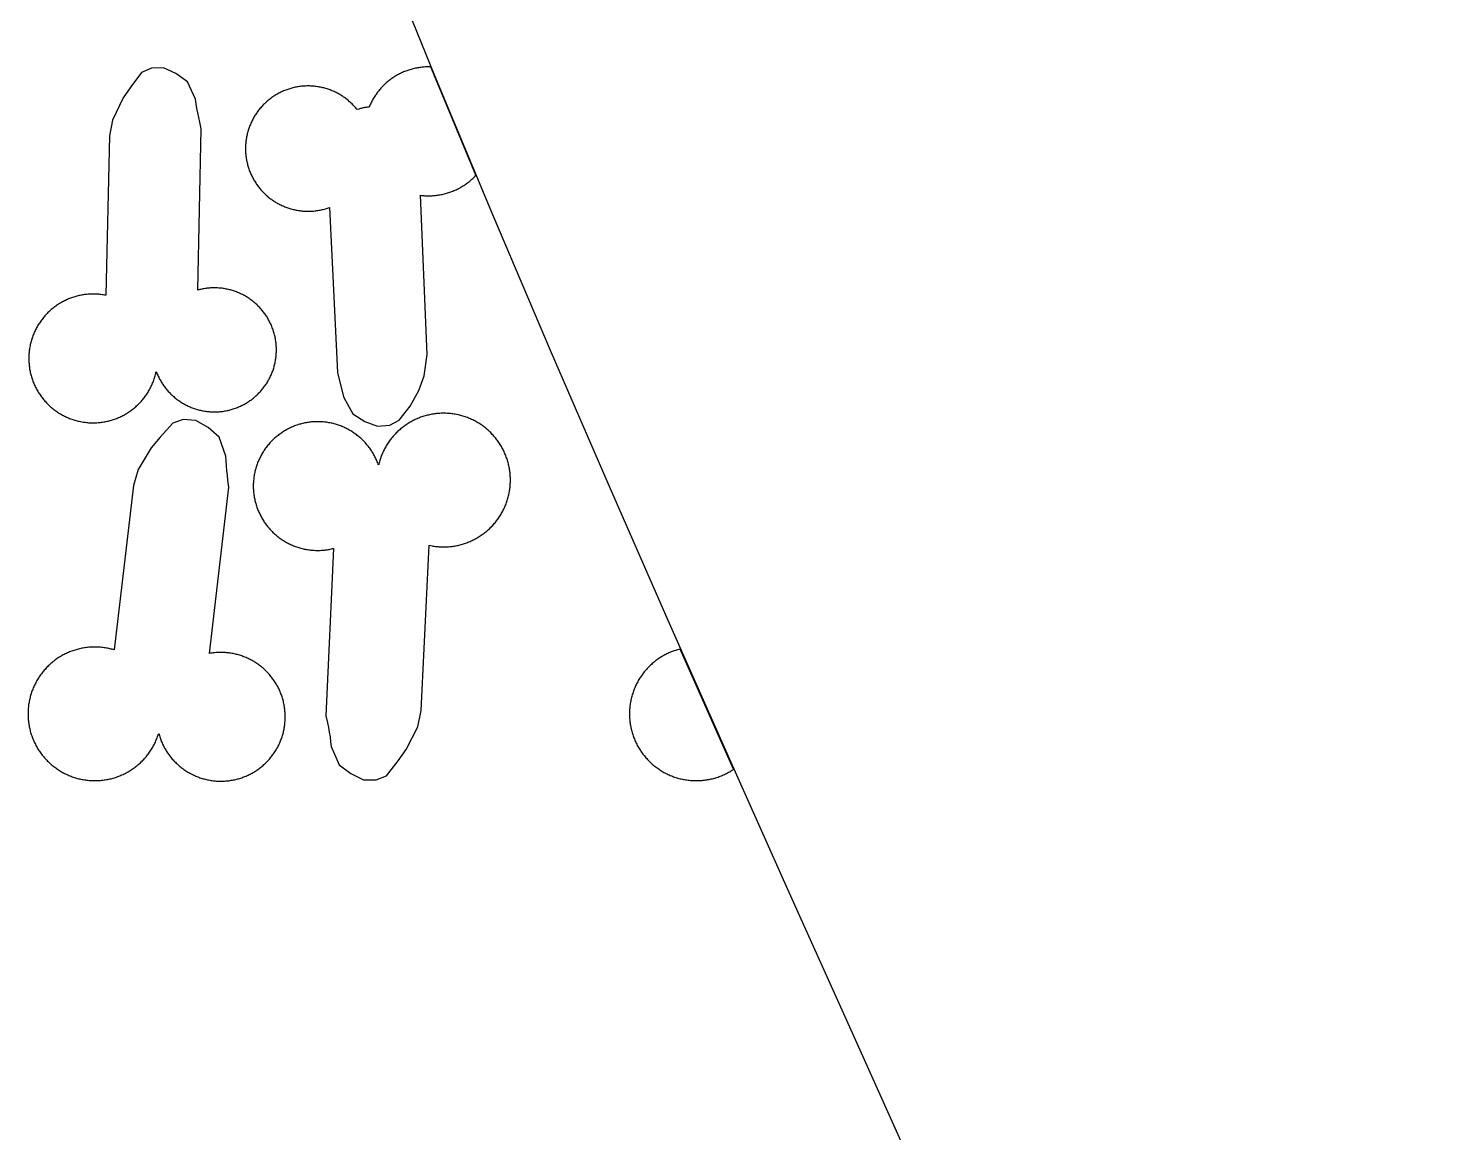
# Model space of a CAD drawing. Extents: x -246 to 246, y -104 to 199.
# Drawn here: x 199.17 to 227.12, y -8.21 to 13.83 of the extents above; entities that cross this region are included whole.
import ezdxf

# ---------------------------------------------------------------- set-up
doc = ezdxf.new("R2010")
doc.units = 0
doc.layers.add('Add_Red', color=1, linetype='Continuous')
doc.layers.add('Outline_Red', color=1, linetype='Continuous')

msp = doc.modelspace()

# ---------------------------------------------------------------- linework, layer by layer
at = {"layer": 'Add_Red'}
for points in [[(200.502, 5.959), (200.524, 5.96), (200.546, 5.961), (200.569, 5.963), (200.591, 5.965), (200.613, 5.967), (200.636, 5.97), (200.658, 5.973), (200.68, 5.976), (200.702, 5.98), (200.724, 5.984), (200.746, 5.989), (200.768, 5.994), (200.79, 6), (200.811, 6.005), (200.833, 6.011), (200.854, 6.018), (200.876, 6.025), (200.897, 6.032), (200.918, 6.04), (200.939, 6.048), (200.96, 6.056), (200.98, 6.065), (201.001, 6.074), (201.021, 6.083), (201.041, 6.093), (201.061, 6.103), (201.081, 6.114), (201.101, 6.125), (201.12, 6.136), (201.139, 6.147), (201.158, 6.159), (201.177, 6.171), (201.196, 6.184), (201.214, 6.197), (201.232, 6.21), (201.25, 6.223), (201.268, 6.237), (201.285, 6.251), (201.303, 6.266), (201.32, 6.28), (201.336, 6.295), (201.353, 6.311), (201.369, 6.326), (201.385, 6.342), (201.4, 6.358), (201.416, 6.374), (201.431, 6.391), (201.445, 6.408), (201.46, 6.425), (201.474, 6.442), (201.488, 6.46), (201.501, 6.478), (201.514, 6.496), (201.527, 6.514), (201.54, 6.533), (201.552, 6.552), (201.564, 6.571), (201.576, 6.59), (201.587, 6.609), (201.598, 6.629), (201.608, 6.649), (201.618, 6.669), (201.628, 6.689), (201.638, 6.709), (201.647, 6.73), (201.656, 6.75), (201.664, 6.771), (201.672, 6.792), (201.68, 6.813), (201.687, 6.834), (201.694, 6.855), (201.701, 6.877), (201.707, 6.898), (201.713, 6.92), (201.718, 6.942), (201.723, 6.964), (201.728, 6.985), (201.741, 6.951), (201.75, 6.931), (201.758, 6.911), (201.767, 6.891), (201.777, 6.872), (201.786, 6.853), (201.796, 6.833), (201.807, 6.814), (201.817, 6.796), (201.828, 6.777), (201.839, 6.759), (201.851, 6.74), (201.863, 6.722), (201.875, 6.705), (201.888, 6.687), (201.901, 6.67), (201.914, 6.653), (201.927, 6.636), (201.941, 6.619), (201.955, 6.603), (201.969, 6.586), (201.984, 6.57), (201.999, 6.555), (202.014, 6.539), (202.029, 6.524), (202.045, 6.509), (202.061, 6.495), (202.077, 6.481), (202.093, 6.467), (202.11, 6.453), (202.127, 6.439), (202.144, 6.426), (202.161, 6.413), (202.179, 6.401), (202.197, 6.389), (202.215, 6.377), (202.233, 6.365), (202.251, 6.354), (202.27, 6.343), (202.289, 6.332), (202.308, 6.322), (202.327, 6.312), (202.346, 6.302), (202.366, 6.293), (202.385, 6.284), (202.405, 6.275), (202.425, 6.267), (202.445, 6.259), (202.465, 6.252), (202.486, 6.244), (202.506, 6.238), (202.527, 6.231), (202.547, 6.225), (202.568, 6.219), (202.589, 6.214), (202.61, 6.209), (202.631, 6.204), (202.652, 6.2), (202.674, 6.196), (202.695, 6.192), (202.716, 6.189), (202.738, 6.186), (202.759, 6.184), (202.781, 6.182), (202.802, 6.18), (202.824, 6.179), (202.845, 6.178), (202.867, 6.177), (202.888, 6.177), (202.926, 6.178), (202.947, 6.179), (202.969, 6.18), (202.991, 6.181), (203.012, 6.183), (203.034, 6.186), (203.055, 6.188), (203.076, 6.191), (203.098, 6.195), (203.119, 6.199), (203.14, 6.203), (203.161, 6.208), (203.182, 6.212), (203.203, 6.218), (203.224, 6.223), (203.245, 6.229), (203.265, 6.236), (203.286, 6.243), (203.312, 6.252), (203.332, 6.259), (203.352, 6.267), (203.372, 6.275), (203.392, 6.284), (203.411, 6.293), (203.431, 6.302), (203.45, 6.312), (203.469, 6.322), (203.488, 6.332), (203.507, 6.343), (203.526, 6.354), (203.544, 6.365), (203.562, 6.377), (203.58, 6.389), (203.598, 6.401), (203.616, 6.413), (203.633, 6.426), (203.65, 6.439), (203.667, 6.453), (203.684, 6.467), (203.7, 6.481), (203.716, 6.495), (203.732, 6.509), (203.748, 6.524), (203.763, 6.539), (203.778, 6.555), (203.793, 6.57), (203.808, 6.586), (203.822, 6.603), (203.836, 6.619), (203.85, 6.636), (203.863, 6.653), (203.876, 6.67), (203.889, 6.687), (203.902, 6.705), (203.914, 6.722), (203.926, 6.74), (203.938, 6.759), (203.949, 6.777), (203.96, 6.796), (203.97, 6.814), (203.981, 6.833), (203.991, 6.853), (204, 6.872), (204.01, 6.891), (204.019, 6.911), (204.027, 6.931), (204.035, 6.951), (204.043, 6.971), (204.051, 6.991), (204.058, 7.011), (204.065, 7.032), (204.071, 7.052), (204.078, 7.073), (204.083, 7.094), (204.089, 7.115), (204.094, 7.136), (204.098, 7.157), (204.103, 7.178), (204.107, 7.199), (204.11, 7.221), (204.113, 7.242), (204.116, 7.263), (204.119, 7.285), (204.121, 7.306), (204.123, 7.328), (204.124, 7.349), (204.125, 7.371), (204.125, 7.393), (204.126, 7.414), (204.125, 7.44), (204.125, 7.462), (204.124, 7.483), (204.122, 7.505), (204.12, 7.526), (204.118, 7.548), (204.116, 7.569), (204.113, 7.59), (204.11, 7.612), (204.106, 7.633), (204.102, 7.654), (204.098, 7.675), (204.093, 7.697), (204.088, 7.717), (204.082, 7.738), (204.076, 7.759), (204.07, 7.78), (204.058, 7.817), (204.051, 7.837), (204.043, 7.857), (204.035, 7.878), (204.027, 7.897), (204.019, 7.917), (204.01, 7.937), (204, 7.956), (203.991, 7.976), (203.981, 7.995), (203.97, 8.014), (203.96, 8.033), (203.949, 8.051), (203.938, 8.07), (203.926, 8.088), (203.914, 8.106), (203.902, 8.124), (203.889, 8.141), (203.876, 8.159), (203.863, 8.176), (203.85, 8.193), (203.836, 8.209), (203.822, 8.226), (203.808, 8.242), (203.793, 8.258), (203.778, 8.273), (203.763, 8.289), (203.748, 8.304), (203.732, 8.319), (203.716, 8.333), (203.7, 8.348), (203.684, 8.362), (203.667, 8.375), (203.65, 8.389), (203.633, 8.402), (203.616, 8.415), (203.598, 8.427), (203.58, 8.44), (203.562, 8.452), (203.544, 8.463), (203.526, 8.474), (203.507, 8.485), (203.488, 8.496), (203.469, 8.506), (203.45, 8.516), (203.431, 8.526), (203.411, 8.535), (203.392, 8.544), (203.372, 8.553), (203.352, 8.561), (203.332, 8.569), (203.312, 8.577), (203.291, 8.584), (203.271, 8.591), (203.25, 8.597), (203.229, 8.603), (203.209, 8.609), (203.188, 8.614), (203.167, 8.619), (203.146, 8.624), (203.125, 8.628), (203.103, 8.632), (203.082, 8.636), (203.061, 8.639), (203.039, 8.642), (203.018, 8.644), (202.996, 8.646), (202.975, 8.648), (202.953, 8.649), (202.932, 8.65), (202.91, 8.651), (202.888, 8.651), (202.853, 8.651), (202.831, 8.65), (202.81, 8.649), (202.788, 8.647), (202.767, 8.645), (202.745, 8.643), (202.724, 8.64), (202.702, 8.637), (202.681, 8.634), (202.66, 8.63), (202.639, 8.626), (202.617, 8.621), (202.596, 8.616), (202.575, 8.611), (202.555, 8.605), (202.627, 11.824), (202.595, 11.959), (202.575, 12.049), (202.557, 12.139), (202.54, 12.23), (202.525, 12.321), (202.512, 12.413), (202.35, 12.762), (202.122, 12.927), (201.875, 13.039), (201.632, 13.036), (201.437, 12.949), (201.222, 12.659), (201.068, 12.439), (200.856, 11.999), (200.798, 11.681), (200.722, 8.503), (200.693, 8.508), (200.671, 8.512), (200.649, 8.515), (200.626, 8.518), (200.604, 8.521), (200.582, 8.523), (200.56, 8.524), (200.537, 8.526), (200.515, 8.527), (200.492, 8.527), (200.47, 8.528), (200.434, 8.527), (200.412, 8.526), (200.389, 8.525), (200.367, 8.523), (200.345, 8.521), (200.322, 8.519), (200.3, 8.516), (200.278, 8.513), (200.256, 8.51), (200.234, 8.506), (200.212, 8.501), (200.19, 8.497), (200.168, 8.492), (200.146, 8.486), (200.125, 8.48), (200.103, 8.474), (200.082, 8.467), (200.06, 8.46), (200.039, 8.453), (200.018, 8.445), (199.997, 8.437), (199.976, 8.429), (199.956, 8.42), (199.935, 8.411), (199.915, 8.402), (199.895, 8.392), (199.875, 8.381), (199.855, 8.371), (199.836, 8.36), (199.816, 8.349), (199.797, 8.337), (199.778, 8.325), (199.759, 8.313), (199.741, 8.3), (199.722, 8.288), (199.704, 8.274), (199.686, 8.261), (199.669, 8.247), (199.651, 8.233), (199.634, 8.218), (199.617, 8.204), (199.601, 8.189), (199.584, 8.173), (199.568, 8.158), (199.552, 8.142), (199.537, 8.126), (199.522, 8.109), (199.507, 8.093), (199.492, 8.076), (199.478, 8.058), (199.463, 8.041), (199.45, 8.023), (199.436, 8.005), (199.423, 7.987), (199.41, 7.969), (199.398, 7.95), (199.386, 7.931), (199.374, 7.912), (199.362, 7.893), (199.351, 7.874), (199.34, 7.854), (199.33, 7.834), (199.32, 7.814), (199.31, 7.794), (199.3, 7.774), (199.291, 7.753), (199.283, 7.733), (199.274, 7.712), (199.266, 7.691), (199.259, 7.67), (199.251, 7.649), (199.244, 7.627), (199.238, 7.606), (199.232, 7.584), (199.226, 7.563), (199.221, 7.541), (199.216, 7.519), (199.211, 7.497), (199.205, 7.466), (199.201, 7.444), (199.198, 7.422), (199.195, 7.4), (199.193, 7.378), (199.191, 7.355), (199.189, 7.333), (199.187, 7.311), (199.186, 7.288), (199.186, 7.266), (199.186, 7.243), (199.186, 7.21), (199.187, 7.187), (199.188, 7.165), (199.19, 7.142), (199.192, 7.12), (199.194, 7.098), (199.197, 7.076), (199.2, 7.053), (199.203, 7.031), (199.207, 7.009), (199.211, 6.987), (199.216, 6.965), (199.221, 6.943), (199.227, 6.922), (199.232, 6.9), (199.239, 6.878), (199.245, 6.857), (199.252, 6.836), (199.259, 6.814), (199.267, 6.793), (199.275, 6.772), (199.283, 6.752), (199.292, 6.731), (199.301, 6.711), (199.311, 6.69), (199.321, 6.67), (199.331, 6.65), (199.341, 6.63), (199.352, 6.611), (199.363, 6.591), (199.375, 6.572), (199.387, 6.553), (199.399, 6.534), (199.412, 6.516), (199.424, 6.497), (199.438, 6.479), (199.451, 6.461), (199.465, 6.444), (199.479, 6.426), (199.493, 6.409), (199.508, 6.392), (199.523, 6.376), (199.538, 6.359), (199.554, 6.343), (199.57, 6.327), (199.586, 6.312), (199.602, 6.296), (199.619, 6.281), (199.636, 6.267), (199.653, 6.252), (199.671, 6.238), (199.688, 6.224), (199.706, 6.211), (199.724, 6.198), (199.743, 6.185), (199.761, 6.172), (199.78, 6.16), (199.799, 6.148), (199.818, 6.137), (199.838, 6.125), (199.857, 6.115), (199.877, 6.104), (199.897, 6.094), (199.917, 6.084), (199.938, 6.075), (199.958, 6.066), (199.979, 6.057), (199.999, 6.048), (200.02, 6.04), (200.041, 6.033), (200.063, 6.025), (200.084, 6.018), (200.105, 6.012), (200.127, 6.006), (200.149, 6), (200.17, 5.995), (200.192, 5.989), (200.214, 5.985), (200.247, 5.979), (200.269, 5.975), (200.291, 5.972), (200.313, 5.969), (200.336, 5.966), (200.358, 5.964), (200.38, 5.962), (200.403, 5.961), (200.425, 5.96), (200.448, 5.959), (200.47, 5.959), (200.502, 5.959)], [(206.387, 5.911), (206.576, 6.011), (206.796, 6.291), (206.964, 6.607), (207.072, 6.895), (207.131, 7.319), (206.997, 10.499), (207.019, 10.496), (207.042, 10.494), (207.064, 10.492), (207.086, 10.49), (207.109, 10.489), (207.131, 10.488), (207.166, 10.488), (207.188, 10.488), (207.211, 10.489), (207.233, 10.49), (207.255, 10.491), (207.278, 10.493), (207.3, 10.495), (207.322, 10.497), (207.345, 10.5), (207.367, 10.504), (207.389, 10.507), (207.411, 10.511), (207.433, 10.516), (207.455, 10.521), (207.477, 10.526), (207.498, 10.532), (207.52, 10.538), (207.542, 10.544), (207.563, 10.551), (207.584, 10.558), (207.605, 10.565), (207.626, 10.573), (207.647, 10.581), (207.668, 10.59), (207.689, 10.599), (207.709, 10.608), (207.729, 10.618), (207.749, 10.628), (207.769, 10.638), (207.789, 10.649), (207.808, 10.66), (207.828, 10.671), (207.847, 10.683), (207.866, 10.695), (207.885, 10.708), (207.903, 10.72), (207.921, 10.733), (207.939, 10.747), (207.957, 10.76), (207.975, 10.774), (207.992, 10.789), (208.009, 10.803), (208.026, 10.818), (208.042, 10.833), (208.059, 10.849), (208.075, 10.864), (208.09, 10.88), (208.105, 10.896), (207.279, 12.879), (207.206, 13.058), (207.194, 13.059), (207.166, 13.059), (207.143, 13.059), (207.121, 13.058), (207.098, 13.057), (207.076, 13.056), (207.054, 13.054), (207.031, 13.052), (207.009, 13.049), (206.987, 13.046), (206.965, 13.043), (206.942, 13.039), (206.92, 13.035), (206.898, 13.031), (206.876, 13.026), (206.855, 13.021), (206.833, 13.015), (206.811, 13.009), (206.79, 13.003), (206.768, 12.996), (206.747, 12.989), (206.726, 12.981), (206.705, 12.974), (206.684, 12.965), (206.663, 12.957), (206.643, 12.948), (206.622, 12.939), (206.602, 12.929), (206.582, 12.919), (206.562, 12.908), (206.542, 12.898), (206.523, 12.887), (206.504, 12.875), (206.484, 12.864), (206.465, 12.852), (206.447, 12.839), (206.428, 12.826), (206.41, 12.813), (206.392, 12.8), (206.374, 12.786), (206.357, 12.772), (206.339, 12.758), (206.322, 12.744), (206.305, 12.729), (206.289, 12.714), (206.273, 12.698), (206.257, 12.682), (206.241, 12.666), (206.225, 12.65), (206.21, 12.634), (206.195, 12.617), (206.181, 12.6), (206.167, 12.582), (206.153, 12.565), (206.139, 12.547), (206.126, 12.529), (206.113, 12.511), (206.1, 12.492), (206.087, 12.474), (206.075, 12.455), (206.064, 12.436), (206.052, 12.416), (206.041, 12.397), (206.031, 12.377), (206.02, 12.357), (206.01, 12.337), (206, 12.317), (205.991, 12.296), (205.975, 12.257), (205.957, 12.256), (205.94, 12.254), (205.923, 12.251), (205.905, 12.249), (205.888, 12.246), (205.871, 12.242), (205.854, 12.239), (205.837, 12.235), (205.82, 12.231), (205.803, 12.226), (205.786, 12.222), (205.769, 12.216), (205.737, 12.206), (205.723, 12.223), (205.709, 12.239), (205.695, 12.256), (205.68, 12.272), (205.665, 12.288), (205.65, 12.304), (205.635, 12.319), (205.619, 12.334), (205.603, 12.349), (205.587, 12.364), (205.571, 12.378), (205.554, 12.392), (205.537, 12.406), (205.52, 12.419), (205.502, 12.432), (205.485, 12.445), (205.467, 12.458), (205.449, 12.47), (205.431, 12.482), (205.412, 12.494), (205.393, 12.505), (205.375, 12.516), (205.355, 12.526), (205.336, 12.536), (205.317, 12.546), (205.297, 12.556), (205.277, 12.565), (205.258, 12.574), (205.237, 12.583), (205.217, 12.591), (205.197, 12.599), (205.176, 12.606), (205.156, 12.613), (205.135, 12.62), (205.114, 12.626), (205.093, 12.632), (205.072, 12.638), (205.051, 12.643), (205.03, 12.648), (205.008, 12.653), (204.987, 12.657), (204.966, 12.661), (204.944, 12.664), (204.922, 12.667), (204.901, 12.67), (204.879, 12.672), (204.857, 12.674), (204.836, 12.676), (204.814, 12.677), (204.792, 12.678), (204.759, 12.678), (204.737, 12.678), (204.715, 12.677), (204.693, 12.676), (204.671, 12.675), (204.65, 12.673), (204.628, 12.671), (204.606, 12.669), (204.585, 12.666), (204.563, 12.663), (204.542, 12.659), (204.52, 12.655), (204.499, 12.651), (204.477, 12.646), (204.456, 12.641), (204.435, 12.635), (204.414, 12.63), (204.393, 12.623), (204.372, 12.617), (204.352, 12.61), (204.331, 12.603), (204.311, 12.595), (204.29, 12.587), (204.27, 12.579), (204.25, 12.57), (204.23, 12.561), (204.211, 12.552), (204.191, 12.542), (204.172, 12.532), (204.153, 12.521), (204.134, 12.511), (204.115, 12.5), (204.091, 12.485), (204.073, 12.473), (204.055, 12.461), (204.037, 12.449), (204.019, 12.436), (204.002, 12.423), (203.985, 12.409), (203.968, 12.396), (203.951, 12.382), (203.934, 12.368), (203.918, 12.353), (203.902, 12.338), (203.886, 12.323), (203.871, 12.308), (203.856, 12.292), (203.841, 12.276), (203.826, 12.26), (203.812, 12.244), (203.798, 12.227), (203.784, 12.21), (203.77, 12.193), (203.757, 12.176), (203.744, 12.158), (203.732, 12.14), (203.719, 12.122), (203.707, 12.104), (203.696, 12.086), (203.684, 12.067), (203.673, 12.048), (203.663, 12.029), (203.653, 12.01), (203.643, 11.99), (203.633, 11.971), (203.624, 11.951), (203.615, 11.931), (203.606, 11.911), (203.598, 11.891), (203.59, 11.871), (203.582, 11.85), (203.575, 11.83), (203.568, 11.809), (203.562, 11.788), (203.556, 11.767), (203.55, 11.746), (203.545, 11.725), (203.54, 11.704), (203.535, 11.683), (203.531, 11.661), (203.527, 11.64), (203.524, 11.618), (203.52, 11.597), (203.518, 11.575), (203.515, 11.553), (203.513, 11.532), (203.512, 11.51), (203.51, 11.488), (203.51, 11.466), (203.509, 11.429), (203.509, 11.407), (203.51, 11.385), (203.511, 11.363), (203.512, 11.341), (203.514, 11.32), (203.516, 11.298), (203.518, 11.276), (203.521, 11.255), (203.524, 11.233), (203.528, 11.212), (203.532, 11.19), (203.536, 11.169), (203.541, 11.148), (203.546, 11.126), (203.552, 11.105), (203.557, 11.084), (203.564, 11.063), (203.57, 11.042), (203.577, 11.022), (203.584, 11.001), (203.592, 10.981), (203.6, 10.961), (203.608, 10.94), (203.617, 10.92), (203.626, 10.901), (203.636, 10.879), (203.646, 10.86), (203.656, 10.84), (203.667, 10.821), (203.677, 10.802), (203.688, 10.783), (203.7, 10.765), (203.712, 10.747), (203.724, 10.728), (203.736, 10.71), (203.749, 10.693), (203.762, 10.675), (203.775, 10.658), (203.789, 10.641), (203.803, 10.624), (203.817, 10.607), (203.831, 10.591), (203.846, 10.575), (203.861, 10.559), (203.876, 10.544), (203.892, 10.528), (203.908, 10.514), (203.924, 10.499), (203.94, 10.484), (203.957, 10.47), (203.974, 10.456), (203.991, 10.443), (204.008, 10.43), (204.026, 10.417), (204.043, 10.404), (204.061, 10.392), (204.08, 10.38), (204.098, 10.368), (204.117, 10.357), (204.135, 10.346), (204.154, 10.335), (204.174, 10.324), (204.193, 10.314), (204.212, 10.305), (204.232, 10.295), (204.252, 10.286), (204.272, 10.278), (204.292, 10.269), (204.313, 10.261), (204.333, 10.254), (204.354, 10.247), (204.374, 10.24), (204.395, 10.233), (204.416, 10.227), (204.437, 10.221), (204.458, 10.216), (204.479, 10.211), (204.501, 10.206), (204.522, 10.202), (204.543, 10.198), (204.565, 10.194), (204.586, 10.191), (204.608, 10.188), (204.63, 10.186), (204.652, 10.184), (204.673, 10.182), (204.695, 10.181), (204.717, 10.18), (204.759, 10.179), (204.78, 10.179), (204.802, 10.18), (204.824, 10.181), (204.846, 10.182), (204.867, 10.184), (204.889, 10.186), (204.911, 10.188), (204.932, 10.191), (204.954, 10.194), (204.976, 10.198), (204.997, 10.202), (205.018, 10.206), (205.04, 10.211), (205.061, 10.216), (205.082, 10.222), (205.103, 10.228), (205.124, 10.234), (205.145, 10.24), (205.184, 10.254), (205.347, 6.963), (205.467, 6.475), (205.651, 6.137), (205.89, 5.987), (206.144, 5.892), (206.387, 5.911)], [(206.322, -1.079), (206.552, -0.783), (206.717, -0.558), (206.947, -0.107), (207.015, 0.222), (207.17, 3.517), (207.207, 3.509), (207.23, 3.505), (207.253, 3.501), (207.276, 3.498), (207.299, 3.495), (207.322, 3.492), (207.345, 3.49), (207.369, 3.488), (207.392, 3.486), (207.415, 3.485), (207.438, 3.485), (207.461, 3.485), (207.491, 3.485), (207.514, 3.486), (207.538, 3.487), (207.561, 3.488), (207.584, 3.49), (207.607, 3.493), (207.63, 3.495), (207.653, 3.499), (207.676, 3.502), (207.699, 3.506), (207.722, 3.51), (207.745, 3.515), (207.768, 3.52), (207.79, 3.526), (207.813, 3.532), (207.835, 3.538), (207.857, 3.545), (207.879, 3.552), (207.901, 3.559), (207.923, 3.567), (207.945, 3.576), (207.967, 3.584), (207.988, 3.593), (208.009, 3.603), (208.031, 3.612), (208.052, 3.622), (208.072, 3.633), (208.093, 3.644), (208.113, 3.655), (208.133, 3.666), (208.153, 3.678), (208.173, 3.691), (208.193, 3.703), (208.212, 3.716), (208.231, 3.729), (208.25, 3.743), (208.269, 3.757), (208.287, 3.771), (208.305, 3.786), (208.323, 3.801), (208.341, 3.816), (208.358, 3.831), (208.375, 3.847), (208.392, 3.863), (208.408, 3.88), (208.425, 3.896), (208.441, 3.913), (208.456, 3.93), (208.471, 3.948), (208.487, 3.966), (208.501, 3.984), (208.516, 4.002), (208.53, 4.021), (208.543, 4.039), (208.557, 4.058), (208.57, 4.078), (208.583, 4.097), (208.595, 4.117), (208.607, 4.137), (208.619, 4.157), (208.63, 4.177), (208.641, 4.197), (208.652, 4.218), (208.662, 4.239), (208.672, 4.26), (208.682, 4.281), (208.691, 4.303), (208.7, 4.324), (208.708, 4.346), (208.716, 4.368), (208.724, 4.39), (208.731, 4.412), (208.738, 4.434), (208.744, 4.456), (208.75, 4.479), (208.756, 4.501), (208.761, 4.524), (208.77, 4.563), (208.774, 4.586), (208.778, 4.609), (208.781, 4.632), (208.784, 4.655), (208.787, 4.678), (208.789, 4.701), (208.791, 4.724), (208.792, 4.748), (208.793, 4.771), (208.794, 4.794), (208.794, 4.817), (208.794, 4.845), (208.793, 4.868), (208.792, 4.891), (208.791, 4.915), (208.789, 4.938), (208.786, 4.961), (208.784, 4.984), (208.781, 5.007), (208.777, 5.03), (208.773, 5.053), (208.769, 5.076), (208.764, 5.099), (208.759, 5.121), (208.753, 5.144), (208.748, 5.166), (208.741, 5.189), (208.735, 5.211), (208.728, 5.233), (208.72, 5.255), (208.712, 5.277), (208.704, 5.299), (208.695, 5.321), (208.686, 5.342), (208.677, 5.363), (208.667, 5.384), (208.657, 5.405), (208.647, 5.426), (208.636, 5.447), (208.625, 5.467), (208.613, 5.487), (208.601, 5.507), (208.589, 5.527), (208.577, 5.547), (208.564, 5.566), (208.551, 5.585), (208.537, 5.604), (208.523, 5.623), (208.509, 5.641), (208.494, 5.659), (208.479, 5.677), (208.464, 5.695), (208.449, 5.712), (208.433, 5.729), (208.417, 5.746), (208.401, 5.763), (208.384, 5.779), (208.367, 5.795), (208.35, 5.811), (208.332, 5.826), (208.315, 5.841), (208.297, 5.856), (208.278, 5.87), (208.26, 5.884), (208.241, 5.898), (208.222, 5.911), (208.203, 5.925), (208.184, 5.937), (208.164, 5.95), (208.144, 5.962), (208.124, 5.974), (208.104, 5.985), (208.083, 5.996), (208.063, 6.007), (208.042, 6.017), (208.021, 6.027), (207.999, 6.036), (207.978, 6.046), (207.957, 6.055), (207.935, 6.063), (207.913, 6.071), (207.891, 6.079), (207.869, 6.086), (207.847, 6.093), (207.825, 6.1), (207.802, 6.106), (207.78, 6.111), (207.757, 6.117), (207.716, 6.125), (207.693, 6.13), (207.67, 6.134), (207.647, 6.137), (207.624, 6.14), (207.601, 6.143), (207.578, 6.145), (207.554, 6.147), (207.531, 6.148), (207.508, 6.149), (207.485, 6.15), (207.461, 6.15), (207.436, 6.15), (207.413, 6.149), (207.389, 6.148), (207.366, 6.147), (207.343, 6.145), (207.32, 6.142), (207.297, 6.14), (207.274, 6.137), (207.251, 6.133), (207.228, 6.129), (207.205, 6.125), (207.182, 6.12), (207.159, 6.115), (207.137, 6.11), (207.114, 6.104), (207.092, 6.098), (207.07, 6.091), (207.047, 6.084), (207.025, 6.077), (207.003, 6.069), (206.982, 6.061), (206.96, 6.052), (206.939, 6.043), (206.917, 6.034), (206.896, 6.024), (206.875, 6.014), (206.854, 6.004), (206.834, 5.993), (206.813, 5.982), (206.793, 5.97), (206.773, 5.958), (206.753, 5.946), (206.734, 5.934), (206.714, 5.921), (206.695, 5.908), (206.676, 5.894), (206.658, 5.88), (206.639, 5.866), (206.621, 5.851), (206.603, 5.837), (206.585, 5.822), (206.568, 5.806), (206.551, 5.79), (206.534, 5.774), (206.517, 5.758), (206.501, 5.741), (206.485, 5.724), (206.47, 5.707), (206.454, 5.69), (206.439, 5.672), (206.424, 5.654), (206.41, 5.636), (206.396, 5.617), (206.382, 5.599), (206.368, 5.58), (206.355, 5.561), (206.343, 5.541), (206.33, 5.521), (206.318, 5.502), (206.306, 5.482), (206.295, 5.461), (206.284, 5.441), (206.273, 5.42), (206.263, 5.399), (206.253, 5.378), (206.243, 5.357), (206.234, 5.336), (206.225, 5.314), (206.216, 5.293), (206.208, 5.271), (206.201, 5.249), (206.193, 5.227), (206.186, 5.205), (206.18, 5.182), (206.174, 5.16), (206.168, 5.137), (206.162, 5.115), (206.155, 5.137), (206.147, 5.158), (206.139, 5.179), (206.13, 5.199), (206.121, 5.22), (206.112, 5.24), (206.102, 5.261), (206.092, 5.281), (206.082, 5.3), (206.071, 5.32), (206.06, 5.34), (206.049, 5.359), (206.037, 5.378), (206.025, 5.397), (206.013, 5.416), (206, 5.434), (205.987, 5.452), (205.974, 5.47), (205.96, 5.488), (205.946, 5.506), (205.932, 5.523), (205.917, 5.54), (205.902, 5.557), (205.887, 5.573), (205.872, 5.59), (205.856, 5.606), (205.84, 5.621), (205.824, 5.637), (205.807, 5.652), (205.791, 5.667), (205.774, 5.681), (205.756, 5.695), (205.739, 5.709), (205.721, 5.723), (205.703, 5.736), (205.685, 5.749), (205.666, 5.762), (205.648, 5.774), (205.629, 5.786), (205.61, 5.798), (205.59, 5.809), (205.571, 5.821), (205.551, 5.831), (205.531, 5.842), (205.511, 5.852), (205.491, 5.861), (205.47, 5.87), (205.45, 5.879), (205.429, 5.888), (205.408, 5.896), (205.387, 5.904), (205.366, 5.912), (205.345, 5.919), (205.324, 5.925), (205.302, 5.932), (205.281, 5.938), (205.259, 5.943), (205.237, 5.949), (205.215, 5.953), (205.193, 5.958), (205.171, 5.962), (205.149, 5.966), (205.127, 5.969), (205.105, 5.972), (205.083, 5.974), (205.06, 5.977), (205.038, 5.978), (205.016, 5.98), (204.993, 5.981), (204.971, 5.981), (204.948, 5.981), (204.917, 5.981), (204.894, 5.98), (204.872, 5.979), (204.85, 5.978), (204.827, 5.976), (204.805, 5.973), (204.783, 5.971), (204.76, 5.968), (204.738, 5.964), (204.716, 5.96), (204.694, 5.956), (204.672, 5.951), (204.651, 5.946), (204.629, 5.941), (204.607, 5.935), (204.586, 5.929), (204.564, 5.923), (204.53, 5.912), (204.509, 5.904), (204.488, 5.896), (204.468, 5.888), (204.447, 5.879), (204.426, 5.87), (204.406, 5.861), (204.386, 5.852), (204.366, 5.842), (204.346, 5.831), (204.326, 5.821), (204.307, 5.809), (204.287, 5.798), (204.268, 5.786), (204.249, 5.774), (204.231, 5.762), (204.212, 5.749), (204.194, 5.736), (204.176, 5.723), (204.158, 5.709), (204.141, 5.695), (204.123, 5.681), (204.106, 5.667), (204.089, 5.652), (204.073, 5.637), (204.057, 5.621), (204.041, 5.606), (204.025, 5.59), (204.01, 5.573), (203.994, 5.557), (203.98, 5.54), (203.965, 5.523), (203.951, 5.506), (203.937, 5.488), (203.923, 5.47), (203.91, 5.452), (203.897, 5.434), (203.884, 5.416), (203.872, 5.397), (203.86, 5.378), (203.848, 5.359), (203.837, 5.34), (203.826, 5.32), (203.815, 5.3), (203.805, 5.281), (203.795, 5.261), (203.785, 5.24), (203.776, 5.22), (203.767, 5.199), (203.758, 5.179), (203.75, 5.158), (203.742, 5.137), (203.735, 5.116), (203.728, 5.094), (203.721, 5.073), (203.714, 5.052), (203.708, 5.03), (203.703, 5.008), (203.698, 4.987), (203.693, 4.965), (203.688, 4.943), (203.684, 4.921), (203.681, 4.899), (203.677, 4.876), (203.674, 4.854), (203.672, 4.832), (203.67, 4.81), (203.668, 4.787), (203.666, 4.765), (203.665, 4.743), (203.665, 4.72), (203.665, 4.698), (203.665, 4.656), (203.666, 4.633), (203.668, 4.611), (203.669, 4.589), (203.671, 4.566), (203.674, 4.544), (203.677, 4.522), (203.68, 4.5), (203.684, 4.478), (203.688, 4.456), (203.692, 4.434), (203.697, 4.412), (203.702, 4.39), (203.708, 4.368), (203.714, 4.347), (203.721, 4.323), (203.728, 4.301), (203.735, 4.28), (203.742, 4.259), (203.75, 4.238), (203.758, 4.217), (203.767, 4.196), (203.776, 4.176), (203.785, 4.155), (203.795, 4.135), (203.805, 4.115), (203.815, 4.095), (203.826, 4.076), (203.837, 4.056), (203.848, 4.037), (203.86, 4.018), (203.872, 3.999), (203.884, 3.98), (203.897, 3.962), (203.91, 3.943), (203.923, 3.925), (203.937, 3.908), (203.951, 3.89), (203.965, 3.873), (203.98, 3.856), (203.994, 3.839), (204.01, 3.822), (204.025, 3.806), (204.041, 3.79), (204.057, 3.774), (204.073, 3.759), (204.089, 3.744), (204.106, 3.729), (204.123, 3.715), (204.141, 3.7), (204.158, 3.686), (204.176, 3.673), (204.194, 3.659), (204.212, 3.646), (204.231, 3.634), (204.249, 3.621), (204.268, 3.609), (204.287, 3.598), (204.307, 3.586), (204.326, 3.575), (204.346, 3.564), (204.366, 3.554), (204.386, 3.544), (204.406, 3.534), (204.426, 3.525), (204.447, 3.516), (204.468, 3.508), (204.488, 3.499), (204.509, 3.492), (204.53, 3.484), (204.552, 3.477), (204.573, 3.47), (204.595, 3.464), (204.616, 3.458), (204.638, 3.452), (204.66, 3.447), (204.681, 3.442), (204.703, 3.438), (204.725, 3.434), (204.748, 3.43), (204.77, 3.427), (204.792, 3.424), (204.814, 3.421), (204.836, 3.419), (204.859, 3.417), (204.881, 3.416), (204.904, 3.415), (204.926, 3.414), (204.948, 3.414), (204.978, 3.415), (205.001, 3.415), (205.023, 3.416), (205.046, 3.418), (205.068, 3.42), (205.09, 3.422), (205.112, 3.425), (205.135, 3.428), (205.157, 3.431), (205.179, 3.435), (205.201, 3.439), (205.223, 3.444), (205.245, 3.449), (205.266, 3.454), (205.114, 0.116), (205.145, -0.024), (205.163, -0.118), (205.18, -0.212), (205.195, -0.307), (205.208, -0.401), (205.22, -0.497), (205.379, -0.863), (205.612, -1.039), (205.865, -1.161), (206.118, -1.164), (206.322, -1.079)], [(203.048, -1.189), (203.07, -1.188), (203.093, -1.187), (203.115, -1.185), (203.138, -1.183), (203.16, -1.181), (203.182, -1.179), (203.204, -1.175), (203.226, -1.172), (203.248, -1.168), (203.27, -1.164), (203.292, -1.159), (203.314, -1.154), (203.35, -1.145), (203.372, -1.139), (203.393, -1.133), (203.415, -1.126), (203.436, -1.119), (203.457, -1.112), (203.478, -1.104), (203.499, -1.096), (203.52, -1.087), (203.54, -1.078), (203.561, -1.069), (203.581, -1.059), (203.601, -1.049), (203.621, -1.039), (203.64, -1.028), (203.66, -1.017), (203.679, -1.006), (203.698, -0.994), (203.717, -0.982), (203.736, -0.97), (203.754, -0.957), (203.773, -0.944), (203.791, -0.931), (203.808, -0.917), (203.826, -0.903), (203.843, -0.889), (203.86, -0.874), (203.877, -0.859), (203.894, -0.844), (203.91, -0.829), (203.926, -0.813), (203.941, -0.797), (203.957, -0.781), (203.972, -0.764), (203.987, -0.748), (204.001, -0.73), (204.016, -0.713), (204.03, -0.696), (204.043, -0.678), (204.057, -0.66), (204.07, -0.642), (204.082, -0.623), (204.095, -0.605), (204.107, -0.586), (204.118, -0.567), (204.13, -0.547), (204.141, -0.528), (204.152, -0.508), (204.162, -0.488), (204.172, -0.468), (204.181, -0.448), (204.191, -0.427), (204.2, -0.407), (204.208, -0.386), (204.217, -0.365), (204.224, -0.344), (204.232, -0.323), (204.239, -0.302), (204.246, -0.281), (204.252, -0.259), (204.258, -0.238), (204.264, -0.216), (204.269, -0.194), (204.274, -0.172), (204.278, -0.15), (204.282, -0.128), (204.286, -0.106), (204.289, -0.084), (204.292, -0.062), (204.295, -0.04), (204.297, -0.017), (204.299, 0.005), (204.3, 0.027), (204.301, 0.05), (204.302, 0.072), (204.302, 0.095), (204.301, 0.135), (204.3, 0.157), (204.299, 0.18), (204.297, 0.202), (204.295, 0.224), (204.293, 0.247), (204.29, 0.269), (204.287, 0.291), (204.283, 0.313), (204.279, 0.335), (204.275, 0.357), (204.269, 0.383), (204.264, 0.405), (204.258, 0.427), (204.252, 0.448), (204.246, 0.47), (204.239, 0.491), (204.232, 0.513), (204.224, 0.534), (204.217, 0.555), (204.208, 0.575), (204.2, 0.596), (204.191, 0.617), (204.181, 0.637), (204.172, 0.657), (204.162, 0.677), (204.152, 0.697), (204.141, 0.717), (204.13, 0.736), (204.118, 0.756), (204.107, 0.775), (204.095, 0.794), (204.082, 0.812), (204.07, 0.831), (204.057, 0.849), (204.043, 0.867), (204.03, 0.885), (204.016, 0.902), (204.001, 0.92), (203.987, 0.937), (203.972, 0.954), (203.957, 0.97), (203.941, 0.986), (203.926, 1.002), (203.91, 1.018), (203.894, 1.033), (203.877, 1.049), (203.86, 1.063), (203.843, 1.078), (203.826, 1.092), (203.808, 1.106), (203.791, 1.12), (203.773, 1.133), (203.754, 1.146), (203.736, 1.159), (203.717, 1.171), (203.698, 1.183), (203.679, 1.195), (203.66, 1.206), (203.64, 1.217), (203.621, 1.228), (203.601, 1.238), (203.581, 1.248), (203.561, 1.258), (203.54, 1.267), (203.52, 1.276), (203.499, 1.285), (203.478, 1.293), (203.457, 1.301), (203.436, 1.308), (203.415, 1.315), (203.393, 1.322), (203.372, 1.329), (203.35, 1.335), (203.329, 1.34), (203.307, 1.345), (203.285, 1.35), (203.263, 1.355), (203.241, 1.359), (203.219, 1.362), (203.197, 1.366), (203.175, 1.369), (203.152, 1.371), (203.13, 1.373), (203.108, 1.375), (203.085, 1.377), (203.063, 1.377), (203.04, 1.378), (203.018, 1.378), (202.99, 1.378), (202.967, 1.377), (202.945, 1.376), (202.923, 1.375), (202.9, 1.373), (202.878, 1.371), (202.856, 1.368), (202.834, 1.365), (202.812, 1.362), (202.789, 1.358), (203.179, 4.676), (203.158, 4.818), (203.147, 4.913), (203.137, 5.009), (203.128, 5.104), (203.122, 5.199), (203.117, 5.295), (202.984, 5.672), (202.764, 5.865), (202.52, 6.004), (202.268, 6.025), (202.058, 5.954), (201.808, 5.675), (201.628, 5.463), (201.366, 5.029), (201.275, 4.706), (200.886, 1.431), (200.848, 1.441), (200.825, 1.447), (200.803, 1.453), (200.78, 1.458), (200.757, 1.462), (200.734, 1.467), (200.711, 1.47), (200.688, 1.474), (200.665, 1.477), (200.642, 1.48), (200.619, 1.482), (200.596, 1.484), (200.573, 1.485), (200.549, 1.486), (200.526, 1.487), (200.503, 1.487), (200.475, 1.487), (200.452, 1.486), (200.428, 1.485), (200.405, 1.483), (200.382, 1.481), (200.359, 1.479), (200.336, 1.476), (200.313, 1.473), (200.29, 1.47), (200.267, 1.466), (200.244, 1.461), (200.221, 1.457), (200.199, 1.452), (200.176, 1.446), (200.153, 1.44), (200.131, 1.434), (200.109, 1.427), (200.087, 1.42), (200.065, 1.413), (200.043, 1.405), (200.021, 1.397), (199.999, 1.388), (199.978, 1.379), (199.957, 1.37), (199.935, 1.36), (199.914, 1.35), (199.894, 1.339), (199.873, 1.329), (199.853, 1.317), (199.832, 1.306), (199.812, 1.294), (199.793, 1.282), (199.773, 1.269), (199.754, 1.256), (199.735, 1.243), (199.716, 1.23), (199.697, 1.216), (199.679, 1.201), (199.661, 1.187), (199.643, 1.172), (199.625, 1.157), (199.608, 1.141), (199.591, 1.126), (199.574, 1.11), (199.557, 1.093), (199.541, 1.077), (199.525, 1.06), (199.509, 1.042), (199.494, 1.025), (199.479, 1.007), (199.464, 0.989), (199.45, 0.971), (199.436, 0.952), (199.422, 0.934), (199.409, 0.915), (199.395, 0.895), (199.383, 0.876), (199.37, 0.856), (199.358, 0.836), (199.346, 0.816), (199.335, 0.796), (199.324, 0.776), (199.313, 0.755), (199.303, 0.734), (199.293, 0.713), (199.284, 0.692), (199.274, 0.671), (199.266, 0.649), (199.257, 0.627), (199.249, 0.606), (199.241, 0.584), (199.234, 0.562), (199.227, 0.539), (199.216, 0.499), (199.21, 0.477), (199.204, 0.454), (199.199, 0.431), (199.195, 0.408), (199.19, 0.386), (199.187, 0.363), (199.183, 0.34), (199.18, 0.317), (199.178, 0.293), (199.175, 0.27), (199.173, 0.247), (199.172, 0.224), (199.171, 0.201), (199.17, 0.177), (199.17, 0.154), (199.17, 0.128), (199.171, 0.105), (199.172, 0.082), (199.174, 0.059), (199.176, 0.035), (199.178, 0.012), (199.18, -0.011), (199.184, -0.034), (199.187, -0.057), (199.191, -0.08), (199.195, -0.103), (199.2, -0.125), (199.205, -0.148), (199.21, -0.171), (199.216, -0.193), (199.223, -0.216), (199.229, -0.238), (199.236, -0.26), (199.244, -0.282), (199.251, -0.304), (199.26, -0.326), (199.268, -0.347), (199.277, -0.369), (199.286, -0.39), (199.296, -0.411), (199.306, -0.432), (199.317, -0.453), (199.327, -0.474), (199.339, -0.494), (199.35, -0.514), (199.362, -0.534), (199.374, -0.554), (199.387, -0.574), (199.4, -0.593), (199.413, -0.612), (199.426, -0.631), (199.44, -0.65), (199.454, -0.668), (199.469, -0.686), (199.484, -0.704), (199.499, -0.722), (199.514, -0.739), (199.53, -0.757), (199.546, -0.773), (199.562, -0.79), (199.579, -0.806), (199.596, -0.822), (199.613, -0.838), (199.631, -0.853), (199.648, -0.868), (199.666, -0.883), (199.684, -0.898), (199.703, -0.912), (199.722, -0.925), (199.741, -0.939), (199.76, -0.952), (199.779, -0.965), (199.799, -0.977), (199.819, -0.989), (199.839, -1.001), (199.859, -1.013), (199.88, -1.024), (199.9, -1.034), (199.921, -1.045), (199.942, -1.055), (199.963, -1.064), (199.985, -1.074), (200.006, -1.082), (200.028, -1.091), (200.05, -1.099), (200.071, -1.107), (200.094, -1.114), (200.116, -1.121), (200.158, -1.133), (200.18, -1.139), (200.203, -1.144), (200.226, -1.149), (200.249, -1.154), (200.271, -1.158), (200.294, -1.162), (200.317, -1.165), (200.34, -1.169), (200.364, -1.171), (200.387, -1.173), (200.41, -1.175), (200.433, -1.177), (200.456, -1.178), (200.48, -1.178), (200.503, -1.178), (200.527, -1.178), (200.55, -1.178), (200.573, -1.177), (200.596, -1.175), (200.62, -1.173), (200.643, -1.171), (200.666, -1.168), (200.689, -1.165), (200.712, -1.162), (200.735, -1.158), (200.758, -1.154), (200.78, -1.149), (200.803, -1.144), (200.826, -1.139), (200.848, -1.133), (200.871, -1.127), (200.893, -1.12), (200.915, -1.113), (200.937, -1.106), (200.959, -1.098), (200.981, -1.09), (201.003, -1.081), (201.024, -1.072), (201.045, -1.063), (201.067, -1.053), (201.088, -1.043), (201.108, -1.033), (201.129, -1.022), (201.149, -1.011), (201.17, -1), (201.19, -0.988), (201.21, -0.976), (201.229, -0.963), (201.249, -0.95), (201.268, -0.937), (201.287, -0.924), (201.305, -0.91), (201.324, -0.896), (201.342, -0.881), (201.36, -0.866), (201.378, -0.851), (201.395, -0.836), (201.412, -0.82), (201.429, -0.804), (201.446, -0.788), (201.462, -0.771), (201.478, -0.754), (201.494, -0.737), (201.509, -0.72), (201.524, -0.702), (201.539, -0.684), (201.553, -0.666), (201.567, -0.647), (201.581, -0.629), (201.595, -0.61), (201.608, -0.591), (201.621, -0.571), (201.633, -0.552), (201.645, -0.532), (201.657, -0.512), (201.669, -0.491), (201.68, -0.471), (201.691, -0.45), (201.701, -0.43), (201.711, -0.409), (201.721, -0.387), (201.73, -0.366), (201.739, -0.345), (201.747, -0.323), (201.755, -0.301), (201.763, -0.279), (201.77, -0.257), (201.777, -0.235), (201.784, -0.259), (201.791, -0.281), (201.797, -0.302), (201.804, -0.323), (201.812, -0.344), (201.82, -0.365), (201.828, -0.386), (201.836, -0.407), (201.845, -0.427), (201.855, -0.448), (201.864, -0.468), (201.874, -0.488), (201.885, -0.508), (201.895, -0.528), (201.906, -0.547), (201.918, -0.567), (201.929, -0.586), (201.942, -0.605), (201.954, -0.623), (201.967, -0.642), (201.98, -0.66), (201.993, -0.678), (202.007, -0.696), (202.02, -0.713), (202.035, -0.73), (202.049, -0.748), (202.064, -0.764), (202.079, -0.781), (202.095, -0.797), (202.11, -0.813), (202.126, -0.829), (202.143, -0.844), (202.159, -0.859), (202.176, -0.874), (202.193, -0.889), (202.21, -0.903), (202.228, -0.917), (202.246, -0.931), (202.264, -0.944), (202.282, -0.957), (202.3, -0.97), (202.319, -0.982), (202.338, -0.994), (202.357, -1.006), (202.376, -1.017), (202.396, -1.028), (202.415, -1.039), (202.435, -1.049), (202.455, -1.059), (202.476, -1.069), (202.496, -1.078), (202.517, -1.087), (202.537, -1.096), (202.558, -1.104), (202.579, -1.112), (202.6, -1.119), (202.621, -1.126), (202.643, -1.133), (202.664, -1.139), (202.686, -1.145), (202.708, -1.151), (202.729, -1.156), (202.751, -1.161), (202.773, -1.165), (202.795, -1.17), (202.817, -1.173), (202.839, -1.177), (202.862, -1.179), (202.884, -1.182), (202.906, -1.184), (202.929, -1.186), (202.951, -1.187), (202.973, -1.188), (202.996, -1.189), (203.018, -1.189), (203.048, -1.189)], [(212.526, -1.178), (212.549, -1.178), (212.572, -1.177), (212.595, -1.175), (212.618, -1.173), (212.642, -1.171), (212.665, -1.168), (212.688, -1.165), (212.711, -1.162), (212.734, -1.158), (212.757, -1.154), (212.779, -1.149), (212.802, -1.144), (212.825, -1.139), (212.847, -1.133), (212.87, -1.127), (212.892, -1.12), (212.914, -1.113), (212.936, -1.106), (212.958, -1.098), (212.98, -1.09), (213.002, -1.081), (213.023, -1.072), (213.044, -1.063), (213.066, -1.053), (213.086, -1.043), (213.107, -1.033), (213.128, -1.022), (213.148, -1.011), (213.169, -1), (213.189, -0.988), (213.208, -0.976), (213.228, -0.963), (213.246, -0.951), (213.133, -0.699), (212.18, 1.447), (212.175, 1.446), (212.152, 1.44), (212.13, 1.434), (212.108, 1.427), (212.086, 1.42), (212.064, 1.413), (212.042, 1.405), (212.02, 1.397), (211.998, 1.388), (211.977, 1.379), (211.955, 1.37), (211.934, 1.36), (211.913, 1.35), (211.893, 1.339), (211.872, 1.329), (211.852, 1.317), (211.831, 1.306), (211.811, 1.294), (211.792, 1.282), (211.772, 1.269), (211.753, 1.256), (211.734, 1.243), (211.715, 1.23), (211.696, 1.216), (211.678, 1.201), (211.66, 1.187), (211.642, 1.172), (211.624, 1.157), (211.607, 1.141), (211.59, 1.126), (211.573, 1.11), (211.556, 1.093), (211.54, 1.077), (211.524, 1.06), (211.508, 1.042), (211.493, 1.025), (211.478, 1.007), (211.463, 0.989), (211.449, 0.971), (211.435, 0.952), (211.421, 0.934), (211.407, 0.915), (211.394, 0.895), (211.382, 0.876), (211.369, 0.856), (211.357, 0.836), (211.345, 0.816), (211.334, 0.796), (211.323, 0.776), (211.312, 0.755), (211.302, 0.734), (211.292, 0.713), (211.282, 0.692), (211.273, 0.671), (211.264, 0.649), (211.256, 0.627), (211.248, 0.606), (211.24, 0.584), (211.233, 0.562), (211.226, 0.539), (211.215, 0.499), (211.209, 0.477), (211.203, 0.454), (211.198, 0.431), (211.194, 0.408), (211.189, 0.386), (211.186, 0.363), (211.182, 0.34), (211.179, 0.317), (211.176, 0.293), (211.174, 0.27), (211.172, 0.247), (211.171, 0.224), (211.17, 0.201), (211.169, 0.177), (211.169, 0.154), (211.169, 0.128), (211.17, 0.105), (211.171, 0.082), (211.173, 0.059), (211.174, 0.035), (211.177, 0.012), (211.179, -0.011), (211.183, -0.034), (211.186, -0.057), (211.19, -0.08), (211.194, -0.103), (211.199, -0.125), (211.204, -0.148), (211.209, -0.171), (211.215, -0.193), (211.222, -0.216), (211.228, -0.238), (211.235, -0.26), (211.243, -0.282), (211.25, -0.304), (211.259, -0.326), (211.267, -0.347), (211.276, -0.369), (211.285, -0.39), (211.295, -0.411), (211.305, -0.432), (211.316, -0.453), (211.326, -0.474), (211.338, -0.494), (211.349, -0.514), (211.361, -0.534), (211.373, -0.554), (211.386, -0.574), (211.398, -0.593), (211.412, -0.612), (211.425, -0.631), (211.439, -0.65), (211.453, -0.668), (211.468, -0.686), (211.483, -0.704), (211.498, -0.722), (211.513, -0.739), (211.529, -0.757), (211.545, -0.773), (211.561, -0.79), (211.578, -0.806), (211.595, -0.822), (211.612, -0.838), (211.629, -0.853), (211.647, -0.868), (211.665, -0.883), (211.683, -0.898), (211.702, -0.912), (211.721, -0.925), (211.74, -0.939), (211.759, -0.952), (211.778, -0.965), (211.798, -0.977), (211.818, -0.989), (211.838, -1.001), (211.858, -1.013), (211.878, -1.024), (211.899, -1.034), (211.92, -1.045), (211.941, -1.055), (211.962, -1.064), (211.984, -1.074), (212.005, -1.082), (212.027, -1.091), (212.048, -1.099), (212.07, -1.107), (212.092, -1.114), (212.115, -1.121), (212.157, -1.133), (212.179, -1.139), (212.202, -1.144), (212.225, -1.149), (212.248, -1.154), (212.27, -1.158), (212.293, -1.162), (212.316, -1.165), (212.339, -1.169), (212.363, -1.171), (212.386, -1.173), (212.409, -1.175), (212.432, -1.177), (212.455, -1.178), (212.479, -1.178), (212.502, -1.178), (212.526, -1.178)]]:
    msp.add_lwpolyline(points, dxfattribs=at)
at = {"layer": 'Outline_Red'}
msp.add_lwpolyline([(227.12, -32.19), (226.016, -29.611), (224.899, -27.032), (223.769, -24.45), (222.628, -21.863), (221.475, -19.268), (220.312, -16.663), (219.139, -14.046), (217.956, -11.414), (216.764, -8.765), (215.564, -6.097), (214.357, -3.408), (213.143, -0.695), (211.966, 1.955), (210.788, 4.64), (209.613, 7.358), (208.445, 10.106), (207.289, 12.883), (206.148, 15.687)], dxfattribs=at)

doc.saveas('drawing.dxf')
